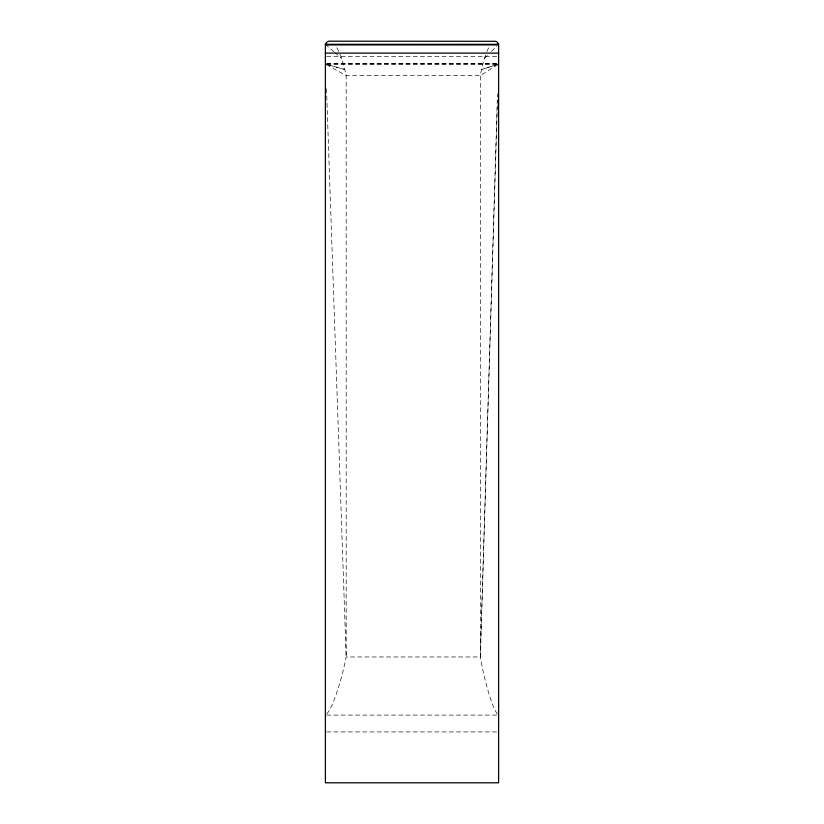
<?xml version="1.0" encoding="UTF-8"?>
<svg xmlns="http://www.w3.org/2000/svg" width="824" height="824" viewBox="0 0 824 824"><rect width="100%" height="100%" fill="white"/><g stroke="black" fill="none" stroke-linecap="round" stroke-linejoin="round"><path stroke-width="0.62" stroke-dasharray="4.12 3.09" d="M497.377 713.934A49.121 7.035 78.1 0 1 480.32 656.975L497.48 93.946M326.788 713.955A49.564 7.993 -76.5 0 0 346.173 656.975L480.32 656.975L497.5 100.054M484.45 58.463L487.993 54.92M491.526 51.387L496.841 46.093M326.675 64.045L498.613 64.045L480.32 75.592L346.173 75.592L325.387 64.045M498.613 64.045L481.546 69.504L497.397 64.488M326.675 56.66L498.613 56.66M326.675 63.376L497.325 63.376M326.675 64.097L497.325 64.097M326.675 715.088L498.613 715.088M326.675 731.928L497.325 731.928M325.387 44.321L333.905 51.747M334.853 52.581L341.486 58.349M326.5 88.796L346.173 656.975L346.173 75.592A46.247 12.216 81.6 0 0 335.78 46.175M480.32 656.975L480.32 75.592A45.784 10.753 -82.6 0 1 486.067 53.725M486.902 51.603A45.784 10.753 -82.6 0 1 489.466 46.309M344.782 69.463L326.603 64.437L344.782 69.463"/><path stroke-width="1.24" d="M325.387 44.321L498.613 44.321L498.613 782.8L325.387 782.8L325.387 44.321A46.247 12.216 81.6 0 1 330.084 41.2L494.482 41.303A45.784 10.753 -82.6 0 1 498.613 44.321M325.387 44.918L498.613 44.918M325.387 53.117L498.613 53.117"/></g></svg>
